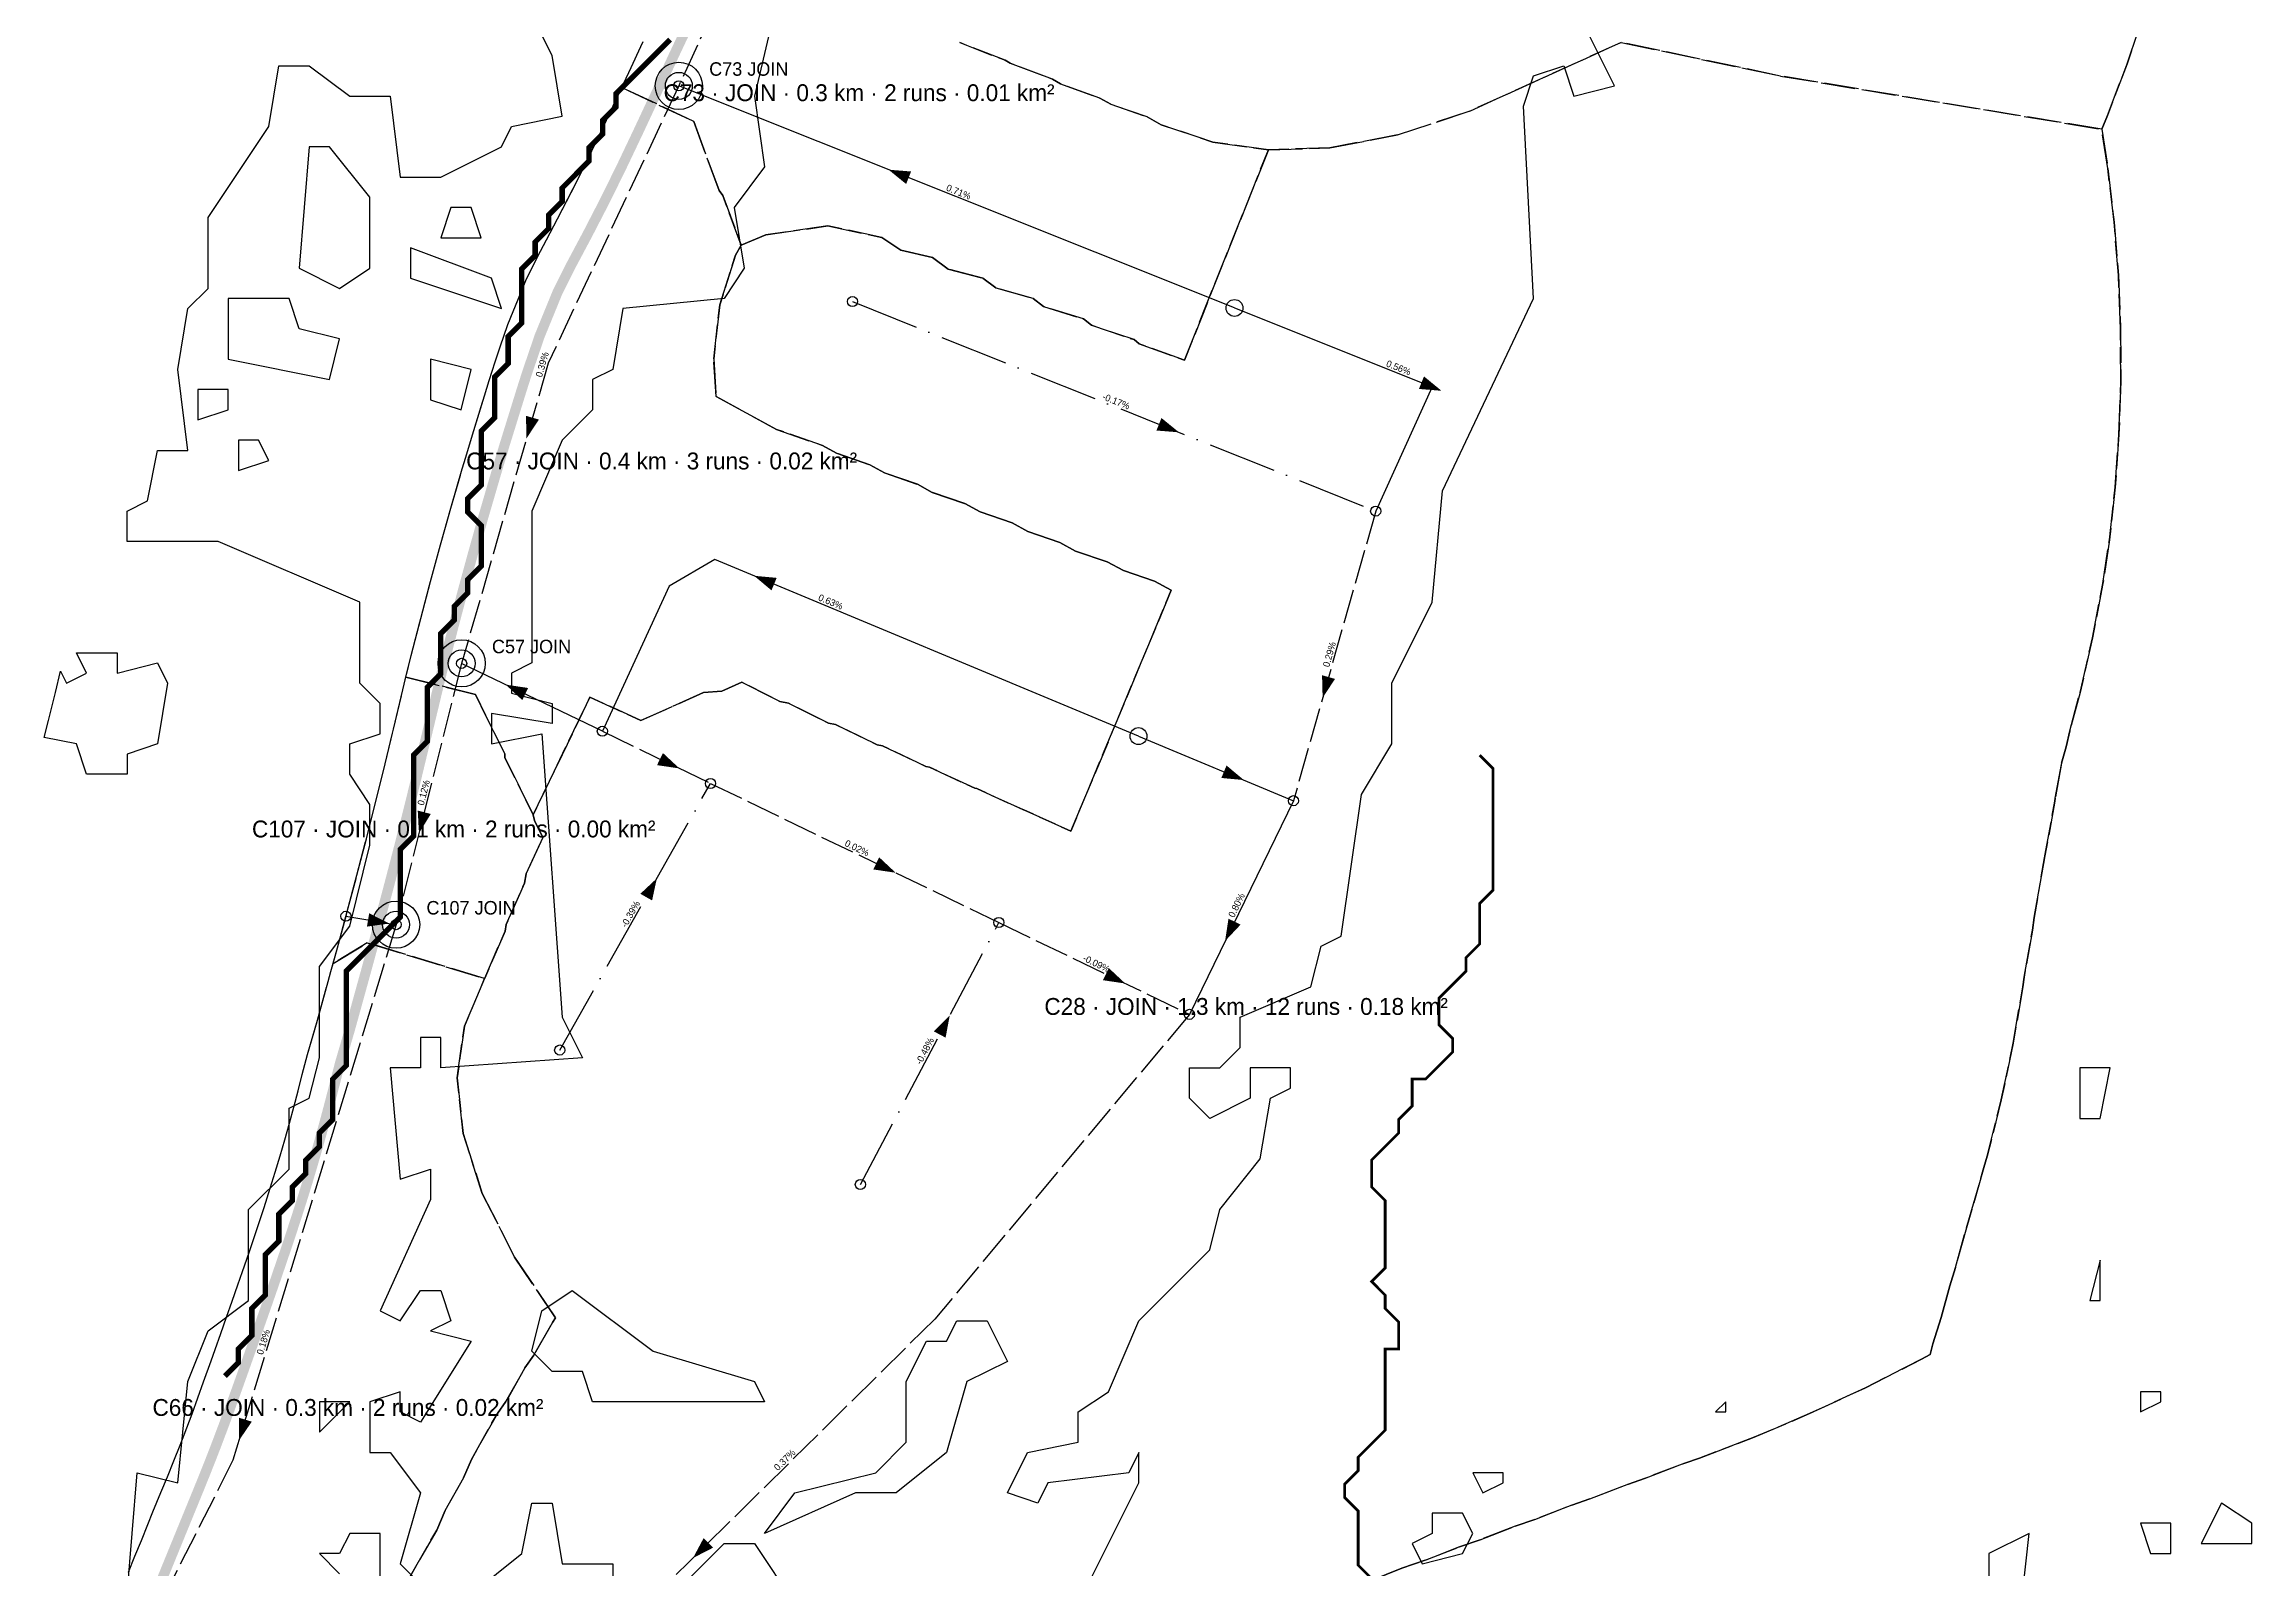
# Model space of a CAD drawing. Header units: metres. Extents: x 442821 to 452274, y 2561971 to 2571293.
# Drawn here: x 449134 to 449789, y 2567852 to 2568303 of the extents above; entities that cross this region are included whole.
import ezdxf
from ezdxf.enums import TextEntityAlignment as Align

# ---------------------------------------------------------------- set-up
doc = ezdxf.new("R2010")
doc.units = ezdxf.units.M
doc.header["$LTSCALE"] = 8
doc.linetypes.add('DASHDOT', pattern=[3.556, 2.54, -0.508, 0, -0.508])
doc.linetypes.add('DASHED', pattern=[1.524, 1.27, -0.254])
for name, color, linetype in [('A_ARROWS', 7, 'Continuous'), ('A_CATCH_LABEL', 7, 'Continuous'), ('A_CATCHMENTS', 7, 'Continuous'), ('A_ENVELOPE', 3, 'Continuous'), ('A_GRADIENT', 8, 'Continuous'), ('A_JUNCTIONS', 8, 'Continuous'), ('A_MAIN_PIPE', 5, 'Continuous'), ('A_OUTLET_LABEL', 7, 'Continuous'), ('A_OUTLETS', 7, 'Continuous'), ('A_RUNS', 7, 'Continuous'), ('A_STREAMS', 5, 'Continuous'), ('A_WADI', 4, 'Continuous')]:
    doc.layers.add(name, color=color, linetype=linetype)

msp = doc.modelspace()

# ---------------------------------------------------------------- linework, layer by layer
at = {"layer": 'A_ARROWS', "color": 3}
for points in [[(449384.58, 2568266.18), (449391.26, 2568265.66), (449389.78, 2568261.95)], [(449245.35, 2568069.53), (449244.97, 2568076.23), (449248.85, 2568075.25)], [(449236.55, 2568042.77), (449229.91, 2568041.86), (449230.57, 2568045.8)]]:
    msp.add_solid(points, dxfattribs=at)
at = {"layer": 'A_ARROWS', "color": 2}
for points in [[(449548.53, 2568200.66), (449541.84, 2568201.21), (449543.34, 2568204.92)], [(449470.68, 2568188.36), (449464, 2568188.88), (449465.49, 2568192.6)], [(449513.28, 2568109.66), (449513.11, 2568116.36), (449516.96, 2568115.27)], [(449322.57, 2568088.73), (449315.93, 2568089.71), (449317.67, 2568093.31)], [(449489.93, 2568085.29), (449483.25, 2568085.91), (449484.79, 2568089.6)], [(449386.68, 2568057.82), (449380.05, 2568058.8), (449381.79, 2568062.4)], [(449315.87, 2568056.16), (449314.46, 2568049.61), (449310.98, 2568051.58)], [(449484.36, 2568037.57), (449485.36, 2568044.2), (449488.96, 2568042.45)], [(449454.77, 2568024.99), (449448.14, 2568025.97), (449449.88, 2568029.57)], [(449402.72, 2568015.55), (449401.49, 2568008.95), (449397.96, 2568010.82)], [(449326.6, 2567854.72), (449329.75, 2567860.64), (449332.56, 2567857.79)]]:
    msp.add_solid(points, dxfattribs=at)
at = {"layer": 'A_ARROWS', "color": 1}
for points in [[(449277.21, 2568186.54), (449277.07, 2568193.24), (449280.91, 2568192.13)], [(449344.72, 2568145.82), (449351.4, 2568145.21), (449349.86, 2568141.51)], [(449271.07, 2568113.56), (449277.7, 2568112.58), (449275.97, 2568108.98)], [(449191.99, 2567889.59), (449191.94, 2567896.3), (449195.77, 2567895.13)]]:
    msp.add_solid(points, dxfattribs=at)
at = {"layer": 'A_CATCHMENTS', "color": 1, "linetype": 'DASHED'}
for points in [[(449527.43, 2567848), (449536.81, 2567851.72), (449543.69, 2567854.05), (449553.59, 2567857.95), (449559.95, 2567860.11), (449570.37, 2567864.18), (449576.21, 2567866.16), (449587.15, 2567870.41), (449592.47, 2567872.22), (449603.93, 2567876.64), (449608.73, 2567878.27), (449620.7, 2567882.87), (449624.99, 2567884.32), (449641.27, 2567890.55), (449657.68, 2567897.51), (449674.21, 2567905.2), (449690.86, 2567913.62), (449693.4, 2567915.01), (449694.26, 2567918.23), (449696.64, 2567925.98), (449699.21, 2567935.41), (449700.89, 2567940.79), (449704.17, 2567952.58), (449705.13, 2567955.61), (449709.14, 2567969.75), (449709.36, 2567970.42), (449710.35, 2567973.85), (449714.51, 2567990.55), (449718.04, 2568007.28), (449720.92, 2568024.05), (449721.29, 2568026.85), (449723.72, 2568040.82), (449724.23, 2568044.57), (449727.34, 2568062.24), (449727.47, 2568062.8), (449730.38, 2568079), (449730.5, 2568079.9), (449732.41, 2568090.32), (449733.72, 2568095.16), (449734.79, 2568099.88), (449737.88, 2568111.27), (449741.59, 2568127.4), (449744.65, 2568143.59), (449746.57, 2568156.51), (449748.29, 2568172.11), (449749.41, 2568187.75), (449749.94, 2568203.43), (449749.88, 2568219.14), (449749.22, 2568234.89), (449747.96, 2568250.68), (449746.11, 2568266.51), (449744.31, 2568278.17), (449746.02, 2568282.23), (449751.81, 2568297.57), (449756.98, 2568312.95)], [(449601.79, 2568303.92), (449556.9, 2568283.55), (449535.5, 2568276.49), (449515.4, 2568272.66), (449497.2, 2568272.09), (449480.74, 2568274.38), (449465.42, 2568279.49), (449461.24, 2568281.82), (449450.47, 2568285.56), (449447.22, 2568287.43), (449435.53, 2568291.65), (449433.2, 2568293.03), (449420.6, 2568297.74), (449419.17, 2568298.61), (449405.67, 2568303.85)], [(449159.18, 2567850.51), (449161.1, 2567855.23), (449163.03, 2567859.95), (449164.96, 2567864.67), (449166.47, 2567868.37), (449168.84, 2567874.12), (449170.75, 2567878.81), (449172.64, 2567883.48), (449174.49, 2567888.14), (449175.68, 2567891.2), (449178.05, 2567897.47), (449179.78, 2567902.17), (449181.49, 2567906.92), (449183.72, 2567913.16), (449184.9, 2567916.49), (449186.6, 2567921.28), (449188.3, 2567926.07), (449189.98, 2567930.86), (449191.66, 2567935.65), (449193.06, 2567939.68), (449194.96, 2567945.22), (449196.58, 2567949.99), (449198.17, 2567954.77), (449199.43, 2567958.64), (449201.23, 2567964.3), (449202.71, 2567969.08), (449204.14, 2567973.87), (449205.54, 2567978.66), (449206.92, 2567983.59), (449208.2, 2567988.3), (449209.48, 2567993.16), (449210.75, 2567998.06), (449212.27, 2568003.97), (449215.23, 2568014.1), (449218.4, 2568025.56), (449219.23, 2568028.54), (449219.87, 2568030.88), (449230.01, 2568037.06), (449230.01, 2568037.06), (449264.8, 2568026.46), (449258.79, 2568012.33), (449256.67, 2567997.01), (449258.44, 2567980.5), (449264.12, 2567962.8), (449273.7, 2567943.92), (449285.81, 2567925.87), (449284.89, 2567924.55), (449279.4, 2567914.82), (449276.74, 2567911.06), (449271.11, 2567901.1), (449268.59, 2567897.58), (449260.89, 2567883.96), (449258.55, 2567878.45), (449253.07, 2567868.84), (449250.6, 2567863.01), (449242.81, 2567849.47)]]:
    msp.add_lwpolyline(points, dxfattribs=at)
at = {"layer": 'A_CATCHMENTS', "color": 3, "linetype": 'DASHED'}
for points in [[(449756.98, 2568312.95), (449751.81, 2568297.57), (449746.02, 2568282.23), (449744.31, 2568278.17), (449649.08, 2568293.95), (449601.79, 2568303.92)], [(449405.67, 2568303.85), (449419.17, 2568298.61), (449420.6, 2568297.74), (449433.2, 2568293.03), (449435.53, 2568291.65), (449447.22, 2568287.43), (449450.47, 2568285.56), (449461.24, 2568281.82), (449465.42, 2568279.49), (449480.74, 2568274.38), (449497.2, 2568272.09), (449472.28, 2568209.71), (449458.86, 2568214.54), (449457.35, 2568215.83), (449444.7, 2568220.06), (449442.42, 2568221.94), (449430.56, 2568225.6), (449427.48, 2568228.02), (449416.42, 2568231.15), (449412.54, 2568234.08), (449402.29, 2568236.73), (449397.58, 2568240.12), (449388.17, 2568242.33), (449382.62, 2568246.14), (449366.59, 2568249.51), (449348.17, 2568246.88), (449340.84, 2568243.84), (449335.47, 2568258.55), (449334.3, 2568260.06), (449326.85, 2568280.47), (449305.45, 2568290.56), (449305.45, 2568290.56), (449306.05, 2568291.85), (449308.22, 2568296.5), (449311.11, 2568302.72), (449311.79, 2568304.18)]]:
    msp.add_lwpolyline(points, dxfattribs=at)
at = {"layer": 'A_CATCHMENTS', "color": 2, "linetype": 'DASHED'}
msp.add_lwpolyline([(449242.81, 2567849.47), (449250.6, 2567863.01), (449253.07, 2567868.84), (449258.55, 2567878.45), (449260.89, 2567883.96), (449268.59, 2567897.58), (449271.11, 2567901.1), (449276.74, 2567911.06), (449279.4, 2567914.82), (449284.89, 2567924.55), (449285.81, 2567925.87), (449273.7, 2567943.92), (449264.12, 2567962.8), (449258.44, 2567980.5), (449256.67, 2567997.01), (449258.79, 2568012.33), (449264.8, 2568026.46), (449264.86, 2568026.54), (449270.86, 2568040.53), (449271.2, 2568042.48), (449276.59, 2568054.68), (449277.13, 2568057.45), (449282.05, 2568068.28), (449279.57, 2568073.3), (449279.2, 2568074.98), (449296.03, 2568109.88), (449311.13, 2568102.92), (449329.75, 2568111.2), (449335.12, 2568111.68), (449341.04, 2568114.31), (449352.3, 2568108.62), (449354.88, 2568108.05), (449366.76, 2568102.18), (449368.84, 2568101.73), (449381.21, 2568095.74), (449382.79, 2568095.41), (449395.67, 2568089.31), (449396.75, 2568089.08), (449410.12, 2568082.87), (449410.71, 2568082.76), (449424.58, 2568076.44), (449424.66, 2568076.43), (449438.65, 2568070.19), (449468.41, 2568141.57), (449463.45, 2568144.26), (449454.23, 2568147.36), (449449.39, 2568150), (449440.05, 2568153.16), (449435.32, 2568155.74), (449425.88, 2568158.95), (449421.26, 2568161.49), (449411.7, 2568164.75), (449407.2, 2568167.23), (449397.52, 2568170.54), (449393.13, 2568172.97), (449383.34, 2568176.34), (449379.07, 2568178.71), (449369.17, 2568182.13), (449365.01, 2568184.45), (449351.36, 2568189.19), (449333.43, 2568199.01), (449332.74, 2568210.09), (449334.52, 2568226.15), (449339.17, 2568240.87), (449340.84, 2568243.84), (449348.17, 2568246.88), (449366.59, 2568249.51), (449382.62, 2568246.14), (449388.17, 2568242.33), (449397.58, 2568240.12), (449402.29, 2568236.73), (449412.54, 2568234.08), (449416.42, 2568231.15), (449427.48, 2568228.02), (449430.56, 2568225.6), (449442.42, 2568221.94), (449444.7, 2568220.06), (449457.35, 2568215.83), (449458.86, 2568214.54), (449472.28, 2568209.71), (449497.2, 2568272.09), (449515.4, 2568272.66), (449535.5, 2568276.49), (449556.9, 2568283.55), (449601.79, 2568303.92), (449649.08, 2568293.95), (449744.31, 2568278.17), (449746.11, 2568266.51), (449747.96, 2568250.68), (449749.22, 2568234.89), (449749.88, 2568219.14), (449749.94, 2568203.43), (449749.41, 2568187.75), (449748.29, 2568172.11), (449746.57, 2568156.51), (449744.65, 2568143.59), (449741.59, 2568127.4), (449737.88, 2568111.27), (449734.79, 2568099.88), (449733.72, 2568095.16), (449732.41, 2568090.32), (449730.5, 2568079.9), (449730.38, 2568079), (449727.47, 2568062.8), (449727.34, 2568062.24), (449724.23, 2568044.57), (449723.72, 2568040.82), (449721.29, 2568026.85), (449720.92, 2568024.05), (449718.04, 2568007.28), (449714.51, 2567990.55), (449710.35, 2567973.85), (449709.36, 2567970.42), (449709.14, 2567969.75), (449705.13, 2567955.61), (449704.17, 2567952.58), (449700.89, 2567940.79), (449699.21, 2567935.41), (449696.64, 2567925.98), (449694.26, 2567918.23), (449693.4, 2567915.01), (449690.86, 2567913.62), (449674.21, 2567905.2), (449657.68, 2567897.51), (449641.27, 2567890.55), (449624.99, 2567884.32), (449620.7, 2567882.87), (449608.73, 2567878.27), (449603.93, 2567876.64), (449592.47, 2567872.22), (449587.15, 2567870.41), (449576.21, 2567866.16), (449570.37, 2567864.18), (449559.95, 2567860.11), (449553.59, 2567857.95), (449543.69, 2567854.05), (449536.81, 2567851.72), (449527.43, 2567848)], dxfattribs=at)
at = {"layer": 'A_CATCHMENTS', "color": 1, "linetype": 'DASHED'}
msp.add_lwpolyline([(449326.85, 2568280.47), (449334.3, 2568260.06), (449335.47, 2568258.55), (449340.84, 2568243.84), (449339.17, 2568240.87), (449334.52, 2568226.15), (449332.74, 2568210.09), (449333.43, 2568199.01), (449351.36, 2568189.19), (449365.01, 2568184.45), (449369.17, 2568182.13), (449379.07, 2568178.71), (449383.34, 2568176.34), (449393.13, 2568172.97), (449397.52, 2568170.54), (449407.2, 2568167.23), (449411.7, 2568164.75), (449421.26, 2568161.49), (449425.88, 2568158.95), (449435.32, 2568155.74), (449440.05, 2568153.16), (449449.39, 2568150), (449454.23, 2568147.36), (449463.45, 2568144.26), (449468.41, 2568141.57), (449438.65, 2568070.19), (449424.66, 2568076.43), (449424.58, 2568076.44), (449410.71, 2568082.76), (449410.12, 2568082.87), (449396.75, 2568089.08), (449395.67, 2568089.31), (449382.79, 2568095.41), (449381.21, 2568095.74), (449368.84, 2568101.73), (449366.76, 2568102.18), (449354.88, 2568108.05), (449352.3, 2568108.62), (449341.04, 2568114.31), (449335.12, 2568111.68), (449329.75, 2568111.2), (449311.13, 2568102.92), (449296.03, 2568109.88), (449279.2, 2568074.98), (449270.83, 2568091.96), (449270.76, 2568093.03), (449262.09, 2568110.61), (449241.47, 2568115.78), (449241.67, 2568116.65), (449242.23, 2568118.92), (449243.05, 2568122.23), (449245.84, 2568133.18), (449248.73, 2568144.12), (449251.71, 2568155.03), (449254.78, 2568165.92), (449258.17, 2568177.51), (449259.19, 2568181.01), (449261.18, 2568187.6), (449264.75, 2568199.12), (449266.16, 2568203.67), (449267.94, 2568209.26), (449269.45, 2568213.68), (449271.72, 2568220.33), (449276.43, 2568231.85), (449277.23, 2568233.8), (449281.35, 2568242.08), (449283.13, 2568245.44), (449286.43, 2568251.63), (449291.7, 2568261.85), (449296.56, 2568271.73), (449301.33, 2568281.74), (449305.45, 2568290.56), (449326.85, 2568280.47)], close=True, dxfattribs=at)
at = {"layer": 'A_CATCHMENTS', "color": 3, "linetype": 'DASHED'}
msp.add_lwpolyline([(449277.13, 2568057.45), (449276.59, 2568054.68), (449271.2, 2568042.48), (449270.86, 2568040.53), (449264.86, 2568026.54), (449264.8, 2568026.46), (449230.01, 2568037.06), (449219.87, 2568030.88), (449221.15, 2568035.55), (449224.07, 2568046.33), (449226.93, 2568057.1), (449229.74, 2568067.88), (449232.48, 2568078.67), (449234.68, 2568087.59), (449237.48, 2568099.21), (449237.75, 2568100.33), (449240.55, 2568112), (449241.47, 2568115.78), (449262.09, 2568110.61), (449270.76, 2568093.03), (449270.83, 2568091.96), (449279.2, 2568074.98), (449279.57, 2568073.3), (449282.05, 2568068.28), (449277.13, 2568057.45)], close=True, dxfattribs=at)
at = {"layer": 'A_ENVELOPE', "color": 3}
msp.add_lwpolyline([(449159.18, 2567850.51), (449161.1, 2567855.23), (449163.03, 2567859.95), (449164.96, 2567864.67), (449166.47, 2567868.37), (449168.84, 2567874.12), (449170.75, 2567878.81), (449172.64, 2567883.48), (449174.49, 2567888.14), (449175.68, 2567891.2), (449178.05, 2567897.47), (449179.78, 2567902.17), (449181.49, 2567906.92), (449183.72, 2567913.16), (449184.9, 2567916.49), (449186.6, 2567921.28), (449188.3, 2567926.07), (449189.98, 2567930.86), (449191.66, 2567935.65), (449193.06, 2567939.68), (449194.96, 2567945.22), (449196.58, 2567949.99), (449198.17, 2567954.77), (449199.43, 2567958.64), (449201.23, 2567964.3), (449202.71, 2567969.08), (449204.14, 2567973.87), (449205.54, 2567978.66), (449206.92, 2567983.59), (449208.2, 2567988.3), (449209.48, 2567993.16), (449210.75, 2567998.06), (449212.27, 2568003.97), (449215.23, 2568014.1), (449218.4, 2568025.56), (449219.23, 2568028.54), (449221.15, 2568035.55), (449224.07, 2568046.33), (449226.93, 2568057.1), (449229.74, 2568067.88), (449232.48, 2568078.67), (449234.68, 2568087.59), (449237.48, 2568099.21), (449237.75, 2568100.33), (449240.55, 2568112), (449241.67, 2568116.65), (449242.23, 2568118.92), (449243.05, 2568122.23), (449245.84, 2568133.18), (449248.73, 2568144.12), (449251.71, 2568155.03), (449254.78, 2568165.92), (449258.17, 2568177.51), (449259.19, 2568181.01), (449261.18, 2568187.6), (449264.75, 2568199.12), (449266.16, 2568203.67), (449267.94, 2568209.26), (449269.45, 2568213.68), (449271.72, 2568220.33), (449276.43, 2568231.85), (449277.23, 2568233.8), (449281.35, 2568242.08), (449283.13, 2568245.44), (449286.43, 2568251.63), (449291.7, 2568261.85), (449296.56, 2568271.73), (449301.33, 2568281.74), (449306.05, 2568291.85), (449308.22, 2568296.5), (449311.11, 2568302.72), (449311.79, 2568304.18)], dxfattribs=at)
at = {"layer": 'A_JUNCTIONS'}
for centre in [(449322.39, 2568291.03), (449373.89, 2568227.1), (449529.02, 2568165.01), (449257.98, 2568119.87), (449299.72, 2568099.75), (449331.79, 2568084.29), (449504.62, 2568079.17), (449223.69, 2568044.92), (449238.55, 2568042.44), (449417.27, 2568043.07), (449473.77, 2568015.84), (449287.07, 2568005.27), (449376.21, 2567965.42)]:
    msp.add_circle(centre, 1.5, dxfattribs=at)
at = {"layer": 'A_JUNCTIONS', "color": 30}
for centre in [(449487.15, 2568225.2), (449458.67, 2568098.32)]:
    msp.add_circle(centre, 2.5, dxfattribs=at)
at = {"layer": 'A_MAIN_PIPE', "color": 5, "const_width": 3}
msp.add_lwpolyline([(449324.61, 2568307.94), (449320.85, 2568299.94), (449320.18, 2568298.5), (449317.28, 2568292.28), (449315.11, 2568287.62), (449310.37, 2568277.48), (449305.57, 2568267.38), (449300.64, 2568257.35), (449295.29, 2568246.98), (449291.96, 2568240.73), (449290.24, 2568237.5), (449286.35, 2568229.68), (449285.69, 2568228.07), (449281.09, 2568216.82), (449278.92, 2568210.45), (449277.44, 2568206.13), (449275.7, 2568200.67), (449274.3, 2568196.16), (449270.74, 2568184.68), (449268.78, 2568178.16), (449267.76, 2568174.7), (449264.39, 2568163.16), (449261.34, 2568152.35), (449258.39, 2568141.53), (449255.52, 2568130.67), (449252.75, 2568119.79), (449251.94, 2568116.52), (449251.39, 2568114.28), (449250.28, 2568109.66), (449247.47, 2568097.99), (449247.2, 2568096.87), (449244.4, 2568085.22), (449242.18, 2568076.24), (449239.43, 2568065.39), (449236.6, 2568054.55), (449233.72, 2568043.73), (449230.8, 2568032.92), (449228.87, 2568025.89), (449228.04, 2568022.89), (449224.85, 2568011.36), (449221.91, 2568001.32), (449220.43, 2567995.56), (449219.16, 2567990.63), (449217.86, 2567985.71), (449216.56, 2567980.93), (449215.15, 2567975.92), (449213.73, 2567971.04), (449212.28, 2567966.17), (449210.78, 2567961.31), (449208.95, 2567955.57), (449207.66, 2567951.63), (449206.06, 2567946.81), (449204.42, 2567941.99), (449202.51, 2567936.42), (449201.1, 2567932.36), (449199.42, 2567927.55), (449197.73, 2567922.75), (449196.03, 2567917.94), (449194.32, 2567913.14), (449193.14, 2567909.81), (449190.9, 2567903.54), (449189.17, 2567898.75), (449187.42, 2567893.98), (449185.02, 2567887.63), (449183.8, 2567884.48), (449181.93, 2567879.76), (449180.02, 2567875.04), (449178.09, 2567870.33), (449175.73, 2567864.57), (449174.22, 2567860.89), (449172.29, 2567856.17), (449170.36, 2567851.45), (449168.44, 2567846.73)], dxfattribs=at)
at = {"layer": 'A_OUTLETS', "color": 5}
for centre, radius in [((449322.39, 2568291.03), 7), ((449322.39, 2568291.03), 4), ((449257.98, 2568119.87), 7), ((449257.98, 2568119.87), 4), ((449238.55, 2568042.44), 7), ((449238.55, 2568042.44), 4)]:
    msp.add_circle(centre, radius, dxfattribs=at)
at = {"layer": 'A_RUNS', "color": 3, "linetype": 'DASHED'}
for points in [[(449358.42, 2568369.56), (449322.39, 2568291.03)], [(449257.98, 2568119.87), (449238.55, 2568042.44)], [(449223.69, 2568044.92), (449238.55, 2568042.44)]]:
    msp.add_lwpolyline(points, dxfattribs=at)
at = {"layer": 'A_RUNS', "color": 1, "linetype": 'DASHED'}
for points in [[(449322.39, 2568291.03), (449283.65, 2568208.83), (449257.98, 2568119.87)], [(449238.55, 2568042.44), (449190.19, 2567883.67), (449147.76, 2567800.17)]]:
    msp.add_lwpolyline(points, dxfattribs=at)
at = {"layer": 'A_RUNS', "color": 3}
msp.add_lwpolyline([(449487.15, 2568225.2), (449322.39, 2568291.03)], dxfattribs=at)
at = {"layer": 'A_RUNS', "color": 2, "linetype": 'DASHDOT'}
for points in [[(449373.89, 2568227.1), (449529.02, 2568165.01)], [(449287.07, 2568005.27), (449331.79, 2568084.29)], [(449376.21, 2567965.42), (449417.27, 2568043.07)]]:
    msp.add_lwpolyline(points, dxfattribs=at)
at = {"layer": 'A_RUNS', "color": 2}
for points in [[(449487.15, 2568225.2), (449545.74, 2568201.79), (449529.02, 2568165.01)], [(449458.67, 2568098.32), (449504.62, 2568079.17)], [(449504.62, 2568079.17), (449473.77, 2568015.84)]]:
    msp.add_lwpolyline(points, dxfattribs=at)
at = {"layer": 'A_RUNS', "color": 2, "linetype": 'DASHED'}
for points in [[(449529.02, 2568165.01), (449504.62, 2568079.17)], [(449299.72, 2568099.75), (449321.89, 2568089.06), (449331.79, 2568084.29)], [(449331.79, 2568084.29), (449417.27, 2568043.07)], [(449417.27, 2568043.07), (449473.77, 2568015.84)], [(449473.77, 2568015.84), (449398.25, 2567925.5), (449314.53, 2567842.79), (449243.18, 2567743.83)]]:
    msp.add_lwpolyline(points, dxfattribs=at)
at = {"layer": 'A_RUNS', "color": 1}
for points in [[(449458.67, 2568098.32), (449333.08, 2568150.67), (449319.55, 2568142.74), (449299.72, 2568099.75)], [(449299.72, 2568099.75), (449257.98, 2568119.87)]]:
    msp.add_lwpolyline(points, dxfattribs=at)
at = {"layer": 'A_STREAMS', "color": 5}
for points, const_width in [([(449319.8, 2568304.78), (449315.8, 2568300.78), (449311.79, 2568296.78), (449307.79, 2568292.77), (449303.79, 2568288.77), (449303.79, 2568284.77), (449299.79, 2568280.77), (449299.79, 2568276.77), (449295.79, 2568272.77), (449295.79, 2568268.77), (449291.79, 2568264.76), (449287.79, 2568260.76), (449287.79, 2568256.76), (449283.79, 2568252.76), (449283.79, 2568248.76), (449279.79, 2568244.76), (449279.79, 2568240.76), (449275.79, 2568236.75), (449275.79, 2568232.75), (449275.79, 2568228.75), (449275.79, 2568224.75), (449275.79, 2568220.75), (449271.79, 2568216.75), (449271.79, 2568212.75), (449271.79, 2568208.74), (449267.79, 2568204.74), (449267.79, 2568200.74), (449267.79, 2568196.74), (449267.79, 2568192.74), (449263.79, 2568188.74), (449263.79, 2568184.74), (449263.79, 2568180.74), (449263.79, 2568176.73), (449263.79, 2568172.73), (449259.79, 2568168.73), (449259.79, 2568164.73), (449263.79, 2568160.73), (449263.79, 2568156.73), (449263.79, 2568152.73), (449263.79, 2568148.72), (449259.79, 2568144.72), (449259.79, 2568140.72), (449255.79, 2568136.72), (449255.79, 2568132.72), (449251.79, 2568128.72), (449251.79, 2568124.72), (449251.79, 2568120.71), (449251.79, 2568116.71), (449247.79, 2568112.71), (449247.79, 2568108.71), (449247.79, 2568104.71), (449247.79, 2568100.71), (449247.79, 2568096.71), (449243.79, 2568092.7), (449243.79, 2568088.7), (449243.79, 2568084.7), (449243.79, 2568080.7), (449243.79, 2568076.7), (449243.79, 2568072.7), (449243.79, 2568068.7), (449239.78, 2568064.69), (449239.78, 2568060.69), (449239.78, 2568056.69), (449239.78, 2568052.69), (449239.78, 2568048.69), (449239.78, 2568044.69), (449235.78, 2568040.69), (449231.78, 2568036.68), (449227.78, 2568032.68), (449223.78, 2568028.68), (449223.78, 2568024.68), (449223.78, 2568020.68), (449223.78, 2568016.68), (449223.78, 2568012.68), (449223.78, 2568008.68), (449223.78, 2568004.67), (449223.78, 2568000.67), (449219.78, 2567996.67), (449219.78, 2567992.67), (449219.78, 2567988.67), (449219.78, 2567984.67), (449215.78, 2567980.67), (449215.78, 2567976.66), (449211.78, 2567972.66), (449211.78, 2567968.66), (449207.78, 2567964.66), (449207.78, 2567960.66), (449203.78, 2567956.66), (449203.78, 2567952.66), (449203.78, 2567948.65), (449199.78, 2567944.65), (449199.78, 2567940.65), (449199.78, 2567936.65), (449199.78, 2567932.65), (449195.78, 2567928.65), (449195.78, 2567924.65), (449195.78, 2567920.64), (449191.78, 2567916.64), (449191.78, 2567912.64), (449187.78, 2567908.64)], 1.6), ([(449559.83, 2568092.7), (449563.83, 2568088.7), (449563.83, 2568084.7), (449563.83, 2568080.7), (449563.83, 2568076.7), (449563.83, 2568072.7), (449563.83, 2568068.7), (449563.83, 2568064.69), (449563.83, 2568060.69), (449563.83, 2568056.69), (449563.83, 2568052.69), (449559.83, 2568048.69), (449559.83, 2568044.69), (449559.83, 2568040.69), (449559.83, 2568036.68), (449555.83, 2568032.68), (449555.83, 2568028.68), (449551.83, 2568024.68), (449547.83, 2568020.68), (449547.83, 2568016.68), (449547.83, 2568012.68), (449551.83, 2568008.68), (449551.83, 2568004.67), (449547.83, 2568000.67), (449543.83, 2567996.67), (449539.83, 2567996.67), (449539.83, 2567992.67), (449539.83, 2567988.67), (449535.83, 2567984.67), (449535.83, 2567980.67), (449531.82, 2567976.66), (449527.82, 2567972.66), (449527.82, 2567968.66), (449527.82, 2567964.66), (449531.82, 2567960.66), (449531.82, 2567956.66), (449531.82, 2567952.66), (449531.82, 2567948.65), (449531.82, 2567944.65), (449531.82, 2567940.65), (449527.82, 2567936.65), (449531.82, 2567932.65), (449531.82, 2567928.65), (449535.83, 2567924.65), (449535.83, 2567920.64), (449535.83, 2567916.64), (449531.82, 2567916.64), (449531.82, 2567912.64), (449531.82, 2567908.64), (449531.82, 2567904.64), (449531.82, 2567900.64), (449531.82, 2567896.64), (449531.82, 2567892.63), (449527.82, 2567888.63), (449523.82, 2567884.63), (449523.82, 2567880.63), (449519.82, 2567876.63), (449519.82, 2567872.63), (449523.82, 2567868.63), (449523.82, 2567864.62), (449523.82, 2567860.62), (449523.82, 2567856.62), (449523.82, 2567852.62), (449527.82, 2567848.62)], 0.8)]:
    msp.add_lwpolyline(points, dxfattribs=dict(at, const_width=const_width))
at = {"layer": 'A_WADI', "color": 4}
for points in [[(449356.8, 2568339.01), (449344.8, 2568288.01), (449347.8, 2568267.01), (449338.8, 2568255.01), (449341.8, 2568237.01), (449335.8, 2568228.01), (449305.8, 2568225.01), (449302.8, 2568207.01), (449296.8, 2568204.01), (449296.8, 2568195.01), (449287.8, 2568186.01), (449278.8, 2568165.01), (449278.8, 2568120.01), (449272.8, 2568117.01), (449272.8, 2568111.01), (449284.8, 2568108.01), (449284.8, 2568102.01), (449266.8, 2568105.01), (449266.8, 2568096.01), (449281.8, 2568099.01), (449287.8, 2568015.01), (449293.8, 2568003.01), (449251.8, 2568000.01), (449251.8, 2568009.01), (449245.8, 2568009.01), (449245.8, 2568000.01), (449236.8, 2568000.01), (449239.8, 2567967.01), (449248.8, 2567970.01), (449248.8, 2567961.01), (449233.8, 2567928.01), (449239.8, 2567925.01), (449245.8, 2567934.01), (449251.8, 2567934.01), (449254.8, 2567925.01), (449248.8, 2567922.01), (449260.8, 2567919.01), (449245.8, 2567895.01), (449239.8, 2567898.01), (449239.8, 2567904.01), (449230.8, 2567901.01), (449230.8, 2567886.01), (449236.8, 2567886.01), (449245.8, 2567874.01), (449239.8, 2567853.01), (449248.8, 2567844.01)], [(449158.8, 2567844.01), (449161.8, 2567880.01), (449173.8, 2567877.01), (449176.8, 2567907.01), (449182.8, 2567922.01), (449194.8, 2567931.01), (449194.8, 2567958.01), (449206.8, 2567970.01), (449206.8, 2567988.01), (449212.8, 2567991.01), (449215.8, 2568003.01), (449215.8, 2568030.01), (449224.8, 2568042.01), (449230.8, 2568066.01), (449230.8, 2568078.01), (449224.8, 2568087.01), (449224.8, 2568096.01), (449233.8, 2568099.01), (449233.8, 2568108.01), (449227.8, 2568114.01), (449227.8, 2568138.01), (449185.8, 2568156.01), (449158.8, 2568156.01), (449158.8, 2568165.01), (449164.8, 2568168.01), (449167.8, 2568183.01), (449176.8, 2568183.01), (449173.8, 2568207.01), (449176.8, 2568225.01), (449182.8, 2568231.01), (449182.8, 2568252.01), (449200.8, 2568279.01), (449203.8, 2568297.01), (449212.8, 2568297.01), (449224.8, 2568288.01), (449236.8, 2568288.01), (449239.8, 2568264.01), (449251.8, 2568264.01), (449269.8, 2568273.01), (449272.8, 2568279.01), (449287.8, 2568282.01), (449284.8, 2568300.01), (449272.8, 2568324.01)], [(449443.8, 2567847.01), (449458.8, 2567877.01), (449458.8, 2567886.01), (449455.8, 2567880.01), (449431.8, 2567877.01), (449428.8, 2567871.01), (449419.8, 2567874.01), (449425.8, 2567886.01), (449440.8, 2567889.01), (449440.8, 2567898.01), (449449.8, 2567904.01), (449458.8, 2567925.01), (449479.8, 2567946.01), (449482.8, 2567958.01), (449494.8, 2567973.01), (449497.8, 2567991.01), (449503.8, 2567994.01), (449503.8, 2568000.01), (449491.8, 2568000.01), (449491.8, 2567991.01), (449479.8, 2567985.01), (449473.8, 2567991.01), (449473.8, 2568000.01), (449482.8, 2568000.01), (449488.8, 2568006.01), (449488.8, 2568015.01), (449509.8, 2568024.01), (449512.8, 2568036.01), (449518.8, 2568039.01), (449524.8, 2568081.01), (449533.8, 2568096.01), (449533.8, 2568114.01), (449545.8, 2568138.01), (449548.8, 2568171.01), (449575.8, 2568228.01), (449572.8, 2568285.01), (449575.8, 2568294.01), (449584.8, 2568297.01), (449587.8, 2568288.01), (449599.8, 2568291.01), (449590.8, 2568309.01)], [(449260.8, 2567844.01), (449275.8, 2567856.01), (449278.8, 2567871.01), (449284.8, 2567871.01), (449287.8, 2567853.01), (449302.8, 2567853.01), (449302.8, 2567832.01)], [(449233.8, 2567841.01), (449233.8, 2567862.01), (449224.8, 2567862.01), (449221.8, 2567856.01), (449215.8, 2567856.01), (449221.8, 2567850.01)], [(449308.8, 2567832.01), (449335.8, 2567859.01), (449344.8, 2567859.01), (449356.8, 2567841.01)]]:
    msp.add_lwpolyline(points, dxfattribs=at)
for points in [[(449209.8, 2568237.01), (449221.8, 2568231.01), (449230.8, 2568237.01), (449230.8, 2568258.01), (449218.8, 2568273.01), (449212.8, 2568273.01), (449209.8, 2568237.01)], [(449251.8, 2568246.01), (449263.8, 2568246.01), (449260.8, 2568255.01), (449254.8, 2568255.01), (449251.8, 2568246.01)], [(449242.8, 2568234.01), (449269.8, 2568225.01), (449266.8, 2568234.01), (449242.8, 2568243.01), (449242.8, 2568234.01)], [(449188.8, 2568210.01), (449218.8, 2568204.01), (449221.8, 2568216.01), (449209.8, 2568219.01), (449206.8, 2568228.01), (449188.8, 2568228.01), (449188.8, 2568210.01)], [(449248.8, 2568198.01), (449257.8, 2568195.01), (449260.8, 2568207.01), (449248.8, 2568210.01), (449248.8, 2568198.01)], [(449179.8, 2568192.01), (449188.8, 2568195.01), (449188.8, 2568201.01), (449179.8, 2568201.01), (449179.8, 2568192.01)], [(449191.8, 2568177.01), (449200.8, 2568180.01), (449197.8, 2568186.01), (449191.8, 2568186.01), (449191.8, 2568177.01)], [(449140.8, 2568114.01), (449146.8, 2568117.01), (449143.8, 2568123.01), (449155.8, 2568123.01), (449155.8, 2568117.01), (449167.8, 2568120.01), (449170.8, 2568114.01), (449167.8, 2568096.01), (449158.8, 2568093.01), (449158.8, 2568087.01), (449146.8, 2568087.01), (449143.8, 2568096.01), (449134.2, 2568097.93), (449135.48, 2568102.96), (449137.53, 2568111.26), (449139.04, 2568117.54), (449140.8, 2568114.01)], [(449737.8, 2567985.01), (449743.8, 2567985.01), (449746.8, 2568000.01), (449737.8, 2568000.01), (449737.8, 2567985.01)], [(449743.8, 2567931.01), (449743.8, 2567943.01), (449740.8, 2567931.01), (449743.8, 2567931.01)], [(449314.8, 2567916.01), (449344.8, 2567907.01), (449347.8, 2567901.01), (449296.8, 2567901.01), (449293.8, 2567910.01), (449284.8, 2567910.01), (449278.8, 2567916.01), (449281.8, 2567928.01), (449290.8, 2567934.01), (449314.8, 2567916.01)], [(449413.8, 2567925.01), (449419.8, 2567913.01), (449407.8, 2567907.01), (449401.8, 2567886.01), (449386.8, 2567874.01), (449374.8, 2567874.01), (449347.8, 2567862.01), (449356.8, 2567874.01), (449380.8, 2567880.01), (449389.8, 2567889.01), (449389.8, 2567907.01), (449395.8, 2567919.01), (449401.8, 2567919.01), (449404.8, 2567925.01), (449413.8, 2567925.01)], [(449215.8, 2567892.01), (449224.8, 2567901.01), (449215.8, 2567901.01), (449215.8, 2567892.01)], [(449632.8, 2567898.01), (449632.8, 2567901.01), (449629.8, 2567898.01), (449632.8, 2567898.01)], [(449755.8, 2567898.01), (449761.8, 2567901.01), (449761.8, 2567904.01), (449755.8, 2567904.01), (449755.8, 2567898.01)], [(449560.8, 2567874.01), (449566.8, 2567877.01), (449566.8, 2567880.01), (449557.8, 2567880.01), (449560.8, 2567874.01)], [(449545.8, 2567862.01), (449539.8, 2567859.01), (449542.8, 2567853.01), (449554.8, 2567856.01), (449557.8, 2567862.01), (449554.8, 2567868.01), (449545.8, 2567868.01), (449545.8, 2567862.01)], [(449773.8, 2567859.01), (449788.8, 2567859.01), (449788.8, 2567865.01), (449779.8, 2567871.01), (449773.8, 2567859.01)], [(449710.8, 2567841.01), (449713.8, 2567835.01), (449719.8, 2567835.01), (449722.8, 2567862.01), (449710.8, 2567856.01), (449710.8, 2567841.01)], [(449758.8, 2567856.01), (449764.8, 2567856.01), (449764.8, 2567865.01), (449755.8, 2567865.01), (449758.8, 2567856.01)]]:
    msp.add_lwpolyline(points, close=True, dxfattribs=at)

# ---------------------------------------------------------------- texts
at = {"layer": 'A_CATCH_LABEL', "color": 3}
for s, p in [('C73 · JOIN · 0.3 km · 2 runs · 0.01 km²', (449375.83, 2568289)), ('C107 · JOIN · 0.1 km · 2 runs · 0.00 km²', (449255.64, 2568070.79))]:
    msp.add_text(s, height=5, dxfattribs=at).set_placement(p, align=Align.MIDDLE_CENTER)
at = {"layer": 'A_CATCH_LABEL', "color": 1}
for s, p in [('C57 · JOIN · 0.4 km · 3 runs · 0.02 km²', (449317.3, 2568179.86)), ('C66 · JOIN · 0.3 km · 2 runs · 0.02 km²', (449224.29, 2567899.34))]:
    msp.add_text(s, height=5, dxfattribs=at).set_placement(p, align=Align.MIDDLE_CENTER)
at = {"layer": 'A_CATCH_LABEL', "color": 2}
msp.add_text('C28 · JOIN · 1.3 km · 12 runs · 0.18 km²', height=5, dxfattribs=at).set_placement((449490.6, 2568018.19), align=Align.MIDDLE_CENTER)
at = {"layer": 'A_GRADIENT', "color": 3}
for s, rotation, p in [('0.71%', 338.22305, (449404.77, 2568258.11)), ('0.12%', 75.91871, (449248.27, 2568081.16))]:
    msp.add_text(s, height=2, rotation=rotation, dxfattribs=at).set_placement(p, align=Align.BOTTOM_CENTER)
at = {"layer": 'A_GRADIENT', "color": 1}
for s, rotation, p in [('0.39%', 73.9037, (449283.41, 2568208)), ('0.63%', 337.37047, (449366.79, 2568136.62)), ('0.18%', 73.05752, (449200.72, 2567918.26))]:
    msp.add_text(s, height=2, rotation=rotation, dxfattribs=at).set_placement(p, align=Align.BOTTOM_CENTER)
at = {"layer": 'A_GRADIENT', "color": 2}
for s, rotation, p in [('0.56%', -21.77695, (449535.21, 2568206)), ('-0.17%', -21.81295, (449451.46, 2568196.06)), ('0.29%', 74.12953, (449516.82, 2568122.09)), ('0.02%', -25.73997, (449374.53, 2568063.68)), ('-0.39%', 60.48685, (449309.43, 2568044.78)), ('0.80%', 64.02945, (449489.19, 2568047.5)), ('-0.09%', -25.73997, (449445.52, 2568029.45)), ('-0.48%', 62.1338, (449396.74, 2568004.25)), ('0.37%', 44.65438, (449354.88, 2567882.65))]:
    msp.add_text(s, height=2, rotation=rotation, dxfattribs=at).set_placement(p, align=Align.BOTTOM_CENTER)
at = {"layer": 'A_OUTLET_LABEL', "color": 5}
for s, p in [('C73 JOIN', (449331.39, 2568294.03)), ('C57 JOIN', (449266.98, 2568122.87)), ('C107 JOIN', (449247.55, 2568045.44))]:
    msp.add_text(s, height=4, dxfattribs=at).set_placement(p)

doc.saveas('drawing.dxf')
